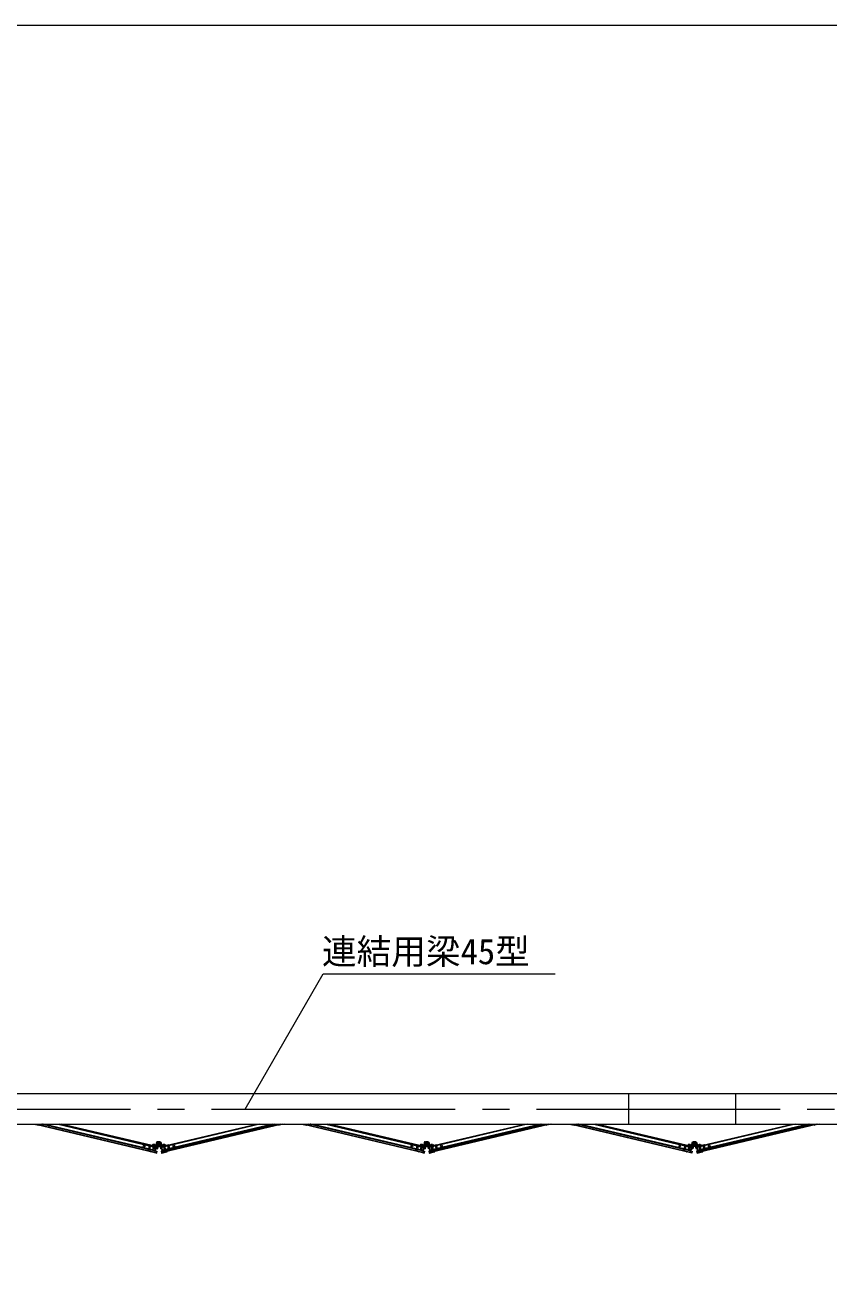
# Model space of a CAD drawing. Units: millimetres, scale not verified. Extents: x 2437 to 26587, y -17325 to 17325.
# Drawn here: x 13627 to 16299, y 13157 to 17325 of the extents above; entities that cross this region are included whole.
import ezdxf
from ezdxf.enums import TextEntityAlignment as Align

# ---------------------------------------------------------------- set-up
doc = ezdxf.new("R2010")
doc.units = ezdxf.units.MM
doc.header["$LTSCALE"] = 90
doc.linetypes.add('CHAIN2', pattern=[12, 9, -1, 1, -1])
doc.linetypes.add('DASHED1', pattern=[1.8, 1.2, -0.6])
for name, color, linetype, lineweight in [('0-6_ﾎﾞﾙﾄ類', 2, 'Continuous', 18), ('0-A_図面枠', 7, 'Continuous', 18), ('1-4_通芯', 1, 'CHAIN2', 18), ('1-7_標準ﾊﾟﾈﾙ', 7, 'Continuous', 18), ('1-9_文字', 7, 'Continuous', 18), ('1-B_連結用梁45', 7, 'Continuous', 18)]:
    doc.layers.add(name, color=color, linetype=linetype, lineweight=lineweight)
doc.styles.add('ＭＳ ゴシック', font='')
doc.styles.get('ＭＳ ゴシック').set_extended_font_data('MS Gothic')

msp = doc.modelspace()

# ---------------------------------------------------------------- linework, layer by layer
at = {"layer": '0-6_ﾎﾞﾙﾄ類'}
for p, q in [((14068.99, 13603.78), (14066.11, 13608.77)), ((14074.77, 13603.78), (14068.99, 13603.78)), ((14074.77, 13613.78), (14077.66, 13608.77)), ((14077.66, 13608.77), (14074.77, 13603.78)), ((14958.99, 13603.78), (14956.11, 13608.77)), ((14964.77, 13603.78), (14958.99, 13603.78)), ((14964.77, 13613.78), (14967.66, 13608.77)), ((14967.66, 13608.77), (14964.77, 13603.78)), ((15848.99, 13603.78), (15846.1, 13608.77)), ((15854.77, 13603.78), (15848.99, 13603.78)), ((15854.77, 13613.78), (15857.66, 13608.77)), ((15857.66, 13608.77), (15854.77, 13603.78))]:
    msp.add_line(p, q, dxfattribs=at)
for points in [[(14066.11, 13608.77), (14068.99, 13613.78), (14074.77, 13613.78)], [(14956.11, 13608.77), (14958.99, 13613.78), (14964.77, 13613.78)], [(15846.1, 13608.77), (15848.99, 13613.78), (15854.77, 13613.78)]]:
    msp.add_lwpolyline(points, dxfattribs=at)
for centre, radius in [((14071.88, 13608.77), 4.9), ((14071.88, 13608.77), 3), ((14071.88, 13608.77), 2.46), ((14961.88, 13608.77), 4.9), ((14961.88, 13608.77), 3), ((14961.88, 13608.77), 2.46), ((15851.88, 13608.77), 4.9), ((15851.88, 13608.77), 3), ((15851.88, 13608.77), 2.46)]:
    msp.add_circle(centre, radius, dxfattribs=at)
at = {"layer": '0-A_図面枠'}
msp.add_lwpolyline([(2436.88, 17325), (26586.88, 17325), (26586.88, 675), (2436.88, 675)], close=True, dxfattribs=at)
at = {"layer": '1-4_通芯'}
msp.add_line((4526.88, 13725), (18767.88, 13725), dxfattribs=at)
at = {"layer": '1-7_標準ﾊﾟﾈﾙ'}
for p, q in [((13655.57, 13675), (13672.34, 13671.02)), ((13662.06, 13675), (13674.15, 13672.12)), ((13667.26, 13675), (14058.97, 13581.96)), ((13687.15, 13673.87), (13690.07, 13673.18)), ((13690.41, 13674.64), (13690.07, 13673.18)), ((13694.08, 13675), (14060.41, 13587.99)), ((13736.92, 13675), (14062.7, 13597.62)), ((14406.84, 13675), (14081.07, 13597.62)), ((14449.68, 13675), (14083.35, 13587.99)), ((14476.51, 13675), (14084.78, 13581.96)), ((14453.34, 13674.64), (14453.69, 13673.18)), ((14456.61, 13673.87), (14453.69, 13673.18)), ((14481.7, 13675), (14469.62, 13672.12)), ((14488.19, 13675), (14471.41, 13671.02)), ((14545.57, 13675), (14562.34, 13671.02)), ((14552.06, 13675), (14564.15, 13672.12)), ((14557.25, 13675), (14948.97, 13581.96)), ((14577.15, 13673.87), (14580.07, 13673.18)), ((14580.41, 13674.64), (14580.07, 13673.18)), ((14584.09, 13675), (14950.41, 13587.99)), ((14626.93, 13675), (14952.7, 13597.62)), ((15296.83, 13675), (14971.06, 13597.62)), ((15339.68, 13675), (14973.35, 13587.99)), ((15366.51, 13675), (14974.79, 13581.96)), ((15343.34, 13674.64), (15343.69, 13673.18)), ((15346.61, 13673.87), (15343.69, 13673.18)), ((15371.7, 13675), (15359.62, 13672.12)), ((15378.19, 13675), (15361.42, 13671.02)), ((15435.57, 13675), (15452.34, 13671.02)), ((15442.06, 13675), (15454.14, 13672.12)), ((15447.25, 13675), (15838.97, 13581.96)), ((15467.15, 13673.87), (15470.07, 13673.18)), ((15470.41, 13674.64), (15470.07, 13673.18)), ((15474.08, 13675), (15840.41, 13587.99)), ((15516.93, 13675), (15842.7, 13597.62)), ((16186.83, 13675), (15861.06, 13597.62)), ((16229.68, 13675), (15863.35, 13587.99)), ((16256.51, 13675), (15864.79, 13581.96)), ((16233.34, 13674.64), (16233.69, 13673.18)), ((16236.61, 13673.87), (16233.69, 13673.18)), ((16261.7, 13675), (16249.62, 13672.12)), ((16268.19, 13675), (16251.42, 13671.02)), ((14030.95, 13593.76), (14030.59, 13592.3)), ((14033.52, 13591.6), (14030.59, 13592.3)), ((14060.13, 13586.82), (14030.95, 13593.76)), ((14038.65, 13604.57), (14038.88, 13605.54)), ((14062.98, 13598.79), (14038.65, 13604.57)), ((14039.49, 13605.91), (14067.7, 13599.22)), ((14043.25, 13589.3), (14042.87, 13589.89)), ((14059.78, 13585.36), (14043.25, 13589.3)), ((14062.98, 13598.79), (14060.13, 13586.82)), ((14064.92, 13615.58), (14063.2, 13613.12)), ((14063.32, 13612.42), (14063.99, 13611.95)), ((14063.38, 13608.77), (14063.38, 13604.35)), ((14066.32, 13615.21), (14065.61, 13615.7)), ((14065.65, 13592.76), (14066.62, 13592.53)), ((14068.07, 13598.61), (14066.62, 13592.53)), ((14075.69, 13598.61), (14077.13, 13592.53)), ((14104.28, 13605.91), (14076.06, 13599.22)), ((14078.11, 13592.76), (14077.13, 13592.53)), ((14080.38, 13608.77), (14080.38, 13604.35)), ((14080.79, 13598.79), (14105.11, 13604.57)), ((14080.79, 13598.79), (14083.63, 13586.82)), ((14082.09, 13604.76), (14082.55, 13602.81)), ((14083.63, 13586.82), (14112.82, 13593.76)), ((14083.97, 13585.36), (14100.52, 13589.3)), ((14100.52, 13589.3), (14100.89, 13589.89)), ((14105.11, 13604.57), (14104.88, 13605.54)), ((14110.24, 13591.6), (14113.16, 13592.3)), ((14112.82, 13593.76), (14113.16, 13592.3)), ((14920.95, 13593.76), (14920.6, 13592.3)), ((14923.51, 13591.6), (14920.6, 13592.3)), ((14950.13, 13586.82), (14920.95, 13593.76)), ((14928.65, 13604.57), (14928.89, 13605.54)), ((14952.98, 13598.79), (14928.65, 13604.57)), ((14929.49, 13605.91), (14957.7, 13599.22)), ((14933.24, 13589.3), (14932.87, 13589.89)), ((14949.78, 13585.36), (14933.24, 13589.3)), ((14952.98, 13598.79), (14950.13, 13586.82)), ((14954.92, 13615.58), (14953.2, 13613.12)), ((14953.32, 13612.42), (14953.99, 13611.95)), ((14953.38, 13608.77), (14953.38, 13604.35)), ((14956.33, 13615.21), (14955.61, 13615.7)), ((14955.65, 13592.76), (14956.62, 13592.53)), ((14958.07, 13598.61), (14956.62, 13592.53)), ((14965.69, 13598.61), (14967.14, 13592.53)), ((14994.28, 13605.91), (14966.06, 13599.22)), ((14968.11, 13592.76), (14967.14, 13592.53)), ((14970.38, 13608.77), (14970.38, 13604.35)), ((14970.79, 13598.79), (14995.11, 13604.57)), ((14970.79, 13598.79), (14973.62, 13586.82)), ((14972.09, 13604.76), (14972.55, 13602.81)), ((14973.62, 13586.82), (15002.82, 13593.76)), ((14973.98, 13585.36), (14990.52, 13589.3)), ((14990.52, 13589.3), (14990.89, 13589.89)), ((14995.11, 13604.57), (14994.88, 13605.54)), ((15000.25, 13591.6), (15003.16, 13592.3)), ((15002.82, 13593.76), (15003.16, 13592.3)), ((15810.95, 13593.76), (15810.6, 13592.3)), ((15813.51, 13591.6), (15810.6, 13592.3)), ((15840.14, 13586.82), (15810.95, 13593.76)), ((15818.65, 13604.57), (15818.89, 13605.54)), ((15842.97, 13598.79), (15818.65, 13604.57)), ((15819.48, 13605.91), (15847.69, 13599.22)), ((15823.24, 13589.3), (15822.87, 13589.89)), ((15839.78, 13585.36), (15823.24, 13589.3)), ((15842.97, 13598.79), (15840.14, 13586.82)), ((15844.92, 13615.58), (15843.2, 13613.12)), ((15843.32, 13612.42), (15844, 13611.95)), ((15843.38, 13608.77), (15843.38, 13604.35)), ((15846.32, 13615.21), (15845.62, 13615.7)), ((15845.65, 13592.76), (15846.62, 13592.53)), ((15848.07, 13598.61), (15846.62, 13592.53)), ((15855.69, 13598.61), (15857.14, 13592.53)), ((15884.28, 13605.91), (15856.07, 13599.22)), ((15858.11, 13592.76), (15857.14, 13592.53)), ((15860.38, 13608.77), (15860.38, 13604.35)), ((15860.79, 13598.79), (15885.11, 13604.57)), ((15860.79, 13598.79), (15863.62, 13586.82)), ((15862.09, 13604.76), (15862.55, 13602.81)), ((15863.62, 13586.82), (15892.81, 13593.76)), ((15863.98, 13585.36), (15880.52, 13589.3)), ((15880.52, 13589.3), (15880.89, 13589.89)), ((15885.11, 13604.57), (15884.87, 13605.54)), ((15890.25, 13591.6), (15893.16, 13592.3)), ((15892.81, 13593.76), (15893.16, 13592.3)), ((14058.7, 13580.79), (14044.35, 13584.2)), ((14062.73, 13578.29), (14045.46, 13582.4)), ((14059.78, 13585.36), (14058.7, 13580.79)), ((14064.78, 13584.74), (14063.33, 13578.67)), ((14063.81, 13584.98), (14064.78, 13584.74)), ((14079.96, 13584.98), (14078.98, 13584.74)), ((14078.98, 13584.74), (14080.43, 13578.67)), ((14081.03, 13578.29), (14098.3, 13582.4)), ((14083.97, 13585.36), (14085.06, 13580.79)), ((14085.06, 13580.79), (14099.41, 13584.2)), ((14948.7, 13580.79), (14934.35, 13584.2)), ((14952.73, 13578.29), (14935.46, 13582.4)), ((14949.78, 13585.36), (14948.7, 13580.79)), ((14954.78, 13584.74), (14953.33, 13578.67)), ((14953.81, 13584.98), (14954.78, 13584.74)), ((14969.95, 13584.98), (14968.98, 13584.74)), ((14968.98, 13584.74), (14970.43, 13578.67)), ((14971.03, 13578.29), (14988.3, 13582.4)), ((14973.98, 13585.36), (14975.06, 13580.79)), ((14975.06, 13580.79), (14989.41, 13584.2)), ((15838.69, 13580.79), (15824.35, 13584.2)), ((15842.73, 13578.29), (15825.47, 13582.4)), ((15839.78, 13585.36), (15838.69, 13580.79)), ((15844.78, 13584.74), (15843.33, 13578.67)), ((15843.81, 13584.98), (15844.78, 13584.74)), ((15859.95, 13584.98), (15858.98, 13584.74)), ((15858.98, 13584.74), (15860.43, 13578.67)), ((15861.03, 13578.29), (15878.3, 13582.4)), ((15863.98, 13585.36), (15865.07, 13580.79)), ((15865.07, 13580.79), (15879.41, 13584.2))]:
    msp.add_line(p, q, dxfattribs=at)
at = {"layer": '1-7_標準ﾊﾟﾈﾙ', "color": 4, "linetype": 'DASHED1', "lineweight": 9}
for p, q in [((14036.69, 13592.39), (14036.45, 13591.42)), ((14039.52, 13604.36), (14036.69, 13592.39)), ((14040.77, 13591.42), (14040.54, 13590.45)), ((14043.61, 13603.39), (14040.77, 13591.42)), ((14053.15, 13601.12), (14050.3, 13589.16)), ((14053.49, 13602.58), (14053.15, 13601.12)), ((14057.23, 13600.15), (14054.39, 13588.19)), ((14057.58, 13601.62), (14057.23, 13600.15)), ((14086.18, 13601.62), (14086.53, 13600.15)), ((14086.53, 13600.15), (14089.36, 13588.19)), ((14090.27, 13602.58), (14090.62, 13601.12)), ((14090.62, 13601.12), (14093.45, 13589.16)), ((14100.15, 13603.39), (14102.99, 13591.42)), ((14102.99, 13591.42), (14103.22, 13590.45)), ((14104.23, 13604.36), (14107.08, 13592.39)), ((14107.08, 13592.39), (14107.31, 13591.42)), ((14926.68, 13592.39), (14926.45, 13591.42)), ((14929.52, 13604.36), (14926.68, 13592.39)), ((14930.77, 13591.42), (14930.54, 13590.45)), ((14933.61, 13603.39), (14930.77, 13591.42)), ((14943.15, 13601.12), (14940.31, 13589.16)), ((14943.49, 13602.58), (14943.15, 13601.12)), ((14947.24, 13600.15), (14944.39, 13588.19)), ((14947.58, 13601.62), (14947.24, 13600.15)), ((14976.18, 13601.62), (14976.52, 13600.15)), ((14976.52, 13600.15), (14979.37, 13588.19)), ((14980.27, 13602.58), (14980.62, 13601.12)), ((14980.62, 13601.12), (14983.45, 13589.16)), ((14990.15, 13603.39), (14992.99, 13591.42)), ((14992.99, 13591.42), (14993.22, 13590.45)), ((14994.23, 13604.36), (14997.08, 13592.39)), ((14997.08, 13592.39), (14997.3, 13591.42)), ((15816.68, 13592.39), (15816.46, 13591.42)), ((15819.53, 13604.36), (15816.68, 13592.39)), ((15820.77, 13591.42), (15820.54, 13590.45)), ((15823.61, 13603.39), (15820.77, 13591.42)), ((15833.15, 13601.12), (15830.31, 13589.16)), ((15833.49, 13602.58), (15833.15, 13601.12)), ((15837.24, 13600.15), (15834.39, 13588.19)), ((15837.58, 13601.62), (15837.24, 13600.15)), ((15866.18, 13601.62), (15866.52, 13600.15)), ((15866.52, 13600.15), (15869.37, 13588.19)), ((15870.27, 13602.58), (15870.61, 13601.12)), ((15870.61, 13601.12), (15873.45, 13589.16)), ((15880.15, 13603.39), (15882.99, 13591.42)), ((15882.99, 13591.42), (15883.22, 13590.45)), ((15884.24, 13604.36), (15887.08, 13592.39)), ((15887.08, 13592.39), (15887.3, 13591.42))]:
    msp.add_line(p, q, dxfattribs=at)
at = {"layer": '1-7_標準ﾊﾟﾈﾙ'}
for points in [[(13662.06, 13675), (14058.7, 13580.79), (14063.25, 13599.96), (13747.31, 13675)], [(13667.26, 13675), (14058.97, 13581.96), (14059.67, 13584.88), (13680.23, 13675)], [(13687.15, 13673.87), (13686.78, 13674.47), (13684.56, 13675)], [(13688.89, 13675), (14060.13, 13586.82), (14062.98, 13598.79), (13742.12, 13675)], [(14481.7, 13675), (14085.06, 13580.79), (14080.51, 13599.96), (14396.45, 13675)], [(14454.87, 13675), (14083.63, 13586.82), (14080.79, 13598.79), (14401.65, 13675)], [(14476.51, 13675), (14084.78, 13581.96), (14084.09, 13584.88), (14463.52, 13675)], [(14456.61, 13673.87), (14456.98, 13674.47), (14459.2, 13675)], [(14552.06, 13675), (14948.7, 13580.79), (14953.25, 13599.96), (14637.31, 13675)], [(14557.25, 13675), (14948.97, 13581.96), (14949.67, 13584.88), (14570.24, 13675)], [(14577.15, 13673.87), (14576.78, 13674.47), (14574.56, 13675)], [(14578.89, 13675), (14950.13, 13586.82), (14952.98, 13598.79), (14632.12, 13675)], [(15371.7, 13675), (14975.06, 13580.79), (14970.51, 13599.96), (15286.45, 13675)], [(15344.87, 13675), (14973.62, 13586.82), (14970.79, 13598.79), (15291.64, 13675)], [(15366.51, 13675), (14974.79, 13581.96), (14974.09, 13584.88), (15353.52, 13675)], [(15346.61, 13673.87), (15346.98, 13674.47), (15349.19, 13675)], [(15442.06, 13675), (15838.69, 13580.79), (15843.25, 13599.96), (15527.31, 13675)], [(15447.25, 13675), (15838.97, 13581.96), (15839.67, 13584.88), (15460.24, 13675)], [(15467.15, 13673.87), (15466.78, 13674.47), (15464.56, 13675)], [(15468.89, 13675), (15840.14, 13586.82), (15842.97, 13598.79), (15522.12, 13675)], [(16261.7, 13675), (15865.07, 13580.79), (15860.51, 13599.96), (16176.45, 13675)], [(16234.87, 13675), (15863.62, 13586.82), (15860.79, 13598.79), (16181.64, 13675)], [(16256.51, 13675), (15864.79, 13581.96), (15864.09, 13584.88), (16243.52, 13675)], [(16236.61, 13673.87), (16236.98, 13674.47), (16239.19, 13675)], [(14033.52, 13591.6), (14034.11, 13591.98), (14042.87, 13589.89)], [(14064.85, 13604), (14050.96, 13607.3), (14050.5, 13605.35), (14068.06, 13601.18)], [(14063.81, 13584.98), (14062.59, 13579.87), (14059.67, 13580.56), (14063.95, 13598.56), (14066.86, 13597.87), (14065.65, 13592.76)], [(14078.92, 13604), (14092.79, 13607.3), (14093.25, 13605.35), (14075.7, 13601.18)], [(14079.96, 13584.98), (14081.17, 13579.87), (14084.09, 13580.56), (14079.82, 13598.56), (14076.89, 13597.87), (14078.11, 13592.76)], [(14110.24, 13591.6), (14109.64, 13591.98), (14100.89, 13589.89)], [(14923.51, 13591.6), (14924.11, 13591.98), (14932.87, 13589.89)], [(14954.85, 13604), (14940.96, 13607.3), (14940.5, 13605.35), (14958.05, 13601.18)], [(14953.81, 13584.98), (14952.59, 13579.87), (14949.67, 13580.56), (14953.95, 13598.56), (14956.87, 13597.87), (14955.65, 13592.76)], [(14968.92, 13604), (14982.8, 13607.3), (14983.25, 13605.35), (14965.7, 13601.18)], [(14969.95, 13584.98), (14971.17, 13579.87), (14974.09, 13580.56), (14969.82, 13598.56), (14966.89, 13597.87), (14968.11, 13592.76)], [(15000.25, 13591.6), (14999.64, 13591.98), (14990.89, 13589.89)], [(15813.51, 13591.6), (15814.12, 13591.98), (15822.87, 13589.89)], [(15844.85, 13604), (15830.96, 13607.3), (15830.5, 13605.35), (15848.05, 13601.18)], [(15843.81, 13584.98), (15842.59, 13579.87), (15839.68, 13580.56), (15843.95, 13598.56), (15846.87, 13597.87), (15845.65, 13592.76)], [(15858.91, 13604), (15872.8, 13607.3), (15873.25, 13605.35), (15855.7, 13601.18)], [(15859.95, 13584.98), (15861.17, 13579.87), (15864.08, 13580.56), (15859.81, 13598.56), (15856.89, 13597.87), (15858.11, 13592.76)], [(15890.25, 13591.6), (15889.64, 13591.98), (15880.89, 13589.89)]]:
    msp.add_lwpolyline(points, dxfattribs=at)
for points in [[(14066.07, 13601.66), (14050.5, 13605.35), (14050.04, 13603.41), (14065.61, 13599.71)], [(14093.25, 13605.35), (14077.69, 13601.66), (14078.15, 13599.71), (14093.72, 13603.41)], [(14956.07, 13601.66), (14940.5, 13605.35), (14940.04, 13603.41), (14955.61, 13599.71)], [(14983.25, 13605.35), (14967.69, 13601.66), (14968.15, 13599.71), (14983.72, 13603.41)], [(15846.07, 13601.66), (15830.5, 13605.35), (15830.04, 13603.41), (15845.61, 13599.71)], [(15873.25, 13605.35), (15857.69, 13601.66), (15858.15, 13599.71), (15873.72, 13603.41)]]:
    msp.add_lwpolyline(points, close=True, dxfattribs=at)
for centre, radius in [((14022.64, 13602.05), 3), ((14071.88, 13608.77), 8.5), ((14071.88, 13608.77), 8), ((14121.13, 13602.05), 3), ((14912.63, 13602.05), 3), ((14961.88, 13608.77), 8.5), ((14961.88, 13608.77), 8), ((15011.13, 13602.05), 3), ((15802.63, 13602.05), 3), ((15851.88, 13608.77), 8.5), ((15851.88, 13608.77), 8), ((15901.13, 13602.05), 3)]:
    msp.add_circle(centre, radius, dxfattribs=at)
for centre, radius, start, end in [((13672.68, 13672.48), 1.5, 256.639, 346.639), ((13684.13, 13682.81), 8.5, 246.753, 284.712), ((14459.62, 13682.81), 8.5, 255.288, 293.247), ((14471.07, 13672.48), 1.5, 193.361, 283.361), ((14562.68, 13672.48), 1.5, 256.639, 346.639), ((14574.13, 13682.81), 8.5, 246.753, 284.712), ((15349.63, 13682.81), 8.5, 255.288, 293.247), ((15361.07, 13672.48), 1.5, 193.361, 283.361), ((15452.68, 13672.48), 1.5, 256.639, 346.639), ((15464.13, 13682.81), 8.5, 246.753, 284.712), ((16239.63, 13682.81), 8.5, 255.288, 293.247), ((16251.07, 13672.48), 1.5, 193.361, 283.361), ((14040.23, 13598.24), 8.5, 228.567, 284.712), ((14039.37, 13605.43), 0.504, 76.639, 166.639), ((14054.72, 13598.69), 8.5, 48.567, 104.712), ((14063.61, 13612.83), 0.504, 145, 235), ((14065.33, 13615.29), 0.504, 55, 145), ((14067.58, 13598.73), 0.504, 346.639, 76.639), ((14076.18, 13598.73), 0.504, 103.361, 193.361), ((14089.03, 13598.69), 8.5, 75.288, 131.433), ((14103.53, 13598.24), 8.5, 255.288, 311.433), ((14104.39, 13605.43), 0.504, 13.361, 103.361), ((14930.23, 13598.24), 8.5, 228.567, 284.712), ((14929.37, 13605.43), 0.504, 76.639, 166.639), ((14944.73, 13598.69), 8.5, 48.567, 104.712), ((14953.61, 13612.83), 0.504, 145, 235), ((14955.33, 13615.29), 0.504, 55, 145), ((14957.59, 13598.73), 0.504, 346.639, 76.639), ((14966.18, 13598.73), 0.504, 103.361, 193.361), ((14979.03, 13598.69), 8.5, 75.288, 131.433), ((14993.53, 13598.24), 8.5, 255.288, 311.433), ((14994.4, 13605.43), 0.504, 13.361, 103.361), ((15820.23, 13598.24), 8.5, 228.567, 284.712), ((15819.37, 13605.43), 0.504, 76.639, 166.639), ((15834.73, 13598.69), 8.5, 48.567, 104.712), ((15843.61, 13612.83), 0.504, 145, 235), ((15845.33, 13615.29), 0.504, 55, 145), ((15847.59, 13598.73), 0.504, 346.639, 76.639), ((15856.17, 13598.73), 0.504, 103.361, 193.361), ((15869.03, 13598.69), 8.5, 75.288, 131.433), ((15883.53, 13598.24), 8.5, 255.288, 311.433), ((15884.39, 13605.43), 0.504, 13.361, 103.361), ((14045.81, 13583.85), 1.5, 166.639, 256.639), ((14062.84, 13578.78), 0.504, 256.639, 346.639), ((14080.91, 13578.78), 0.504, 193.361, 283.361), ((14097.95, 13583.85), 1.5, 283.361, 13.361), ((14935.81, 13583.85), 1.5, 166.639, 256.639), ((14952.84, 13578.78), 0.504, 256.639, 346.639), ((14970.92, 13578.78), 0.504, 193.361, 283.361), ((14987.95, 13583.85), 1.5, 283.361, 13.361), ((15825.81, 13583.85), 1.5, 166.639, 256.639), ((15842.84, 13578.78), 0.504, 256.639, 346.639), ((15860.92, 13578.78), 0.504, 193.361, 283.361), ((15877.95, 13583.85), 1.5, 283.361, 13.361)]:
    msp.add_arc(centre, radius, start, end, dxfattribs=at)
at = {"layer": '1-9_文字'}
for p, q in [((14358.34, 13725), (14617.66, 14174.18)), ((14617.66, 14174.18), (14618.1, 14174.18)), ((14618.1, 14174.18), (15389.42, 14174.18))]:
    msp.add_line(p, q, dxfattribs=at)
at = {"layer": '1-B_連結用梁45'}
for p, q in [((15632.88, 13775), (15632.88, 13675)), ((15988.07, 13775), (15988.07, 13675))]:
    msp.add_line(p, q, dxfattribs=at)
msp.add_lwpolyline([(12732.88, 13675), (17326.88, 13675), (17326.88, 13775), (12732.88, 13775)], close=True, dxfattribs=at)

# ---------------------------------------------------------------- texts
at = {"layer": '1-9_文字', "style": 'ＭＳ ゴシック'}
msp.add_text('連結用梁45型', height=84.46, dxfattribs=at).set_placement((14613.68, 14180.66), align=Align.BOTTOM_LEFT)

doc.saveas('drawing.dxf')
